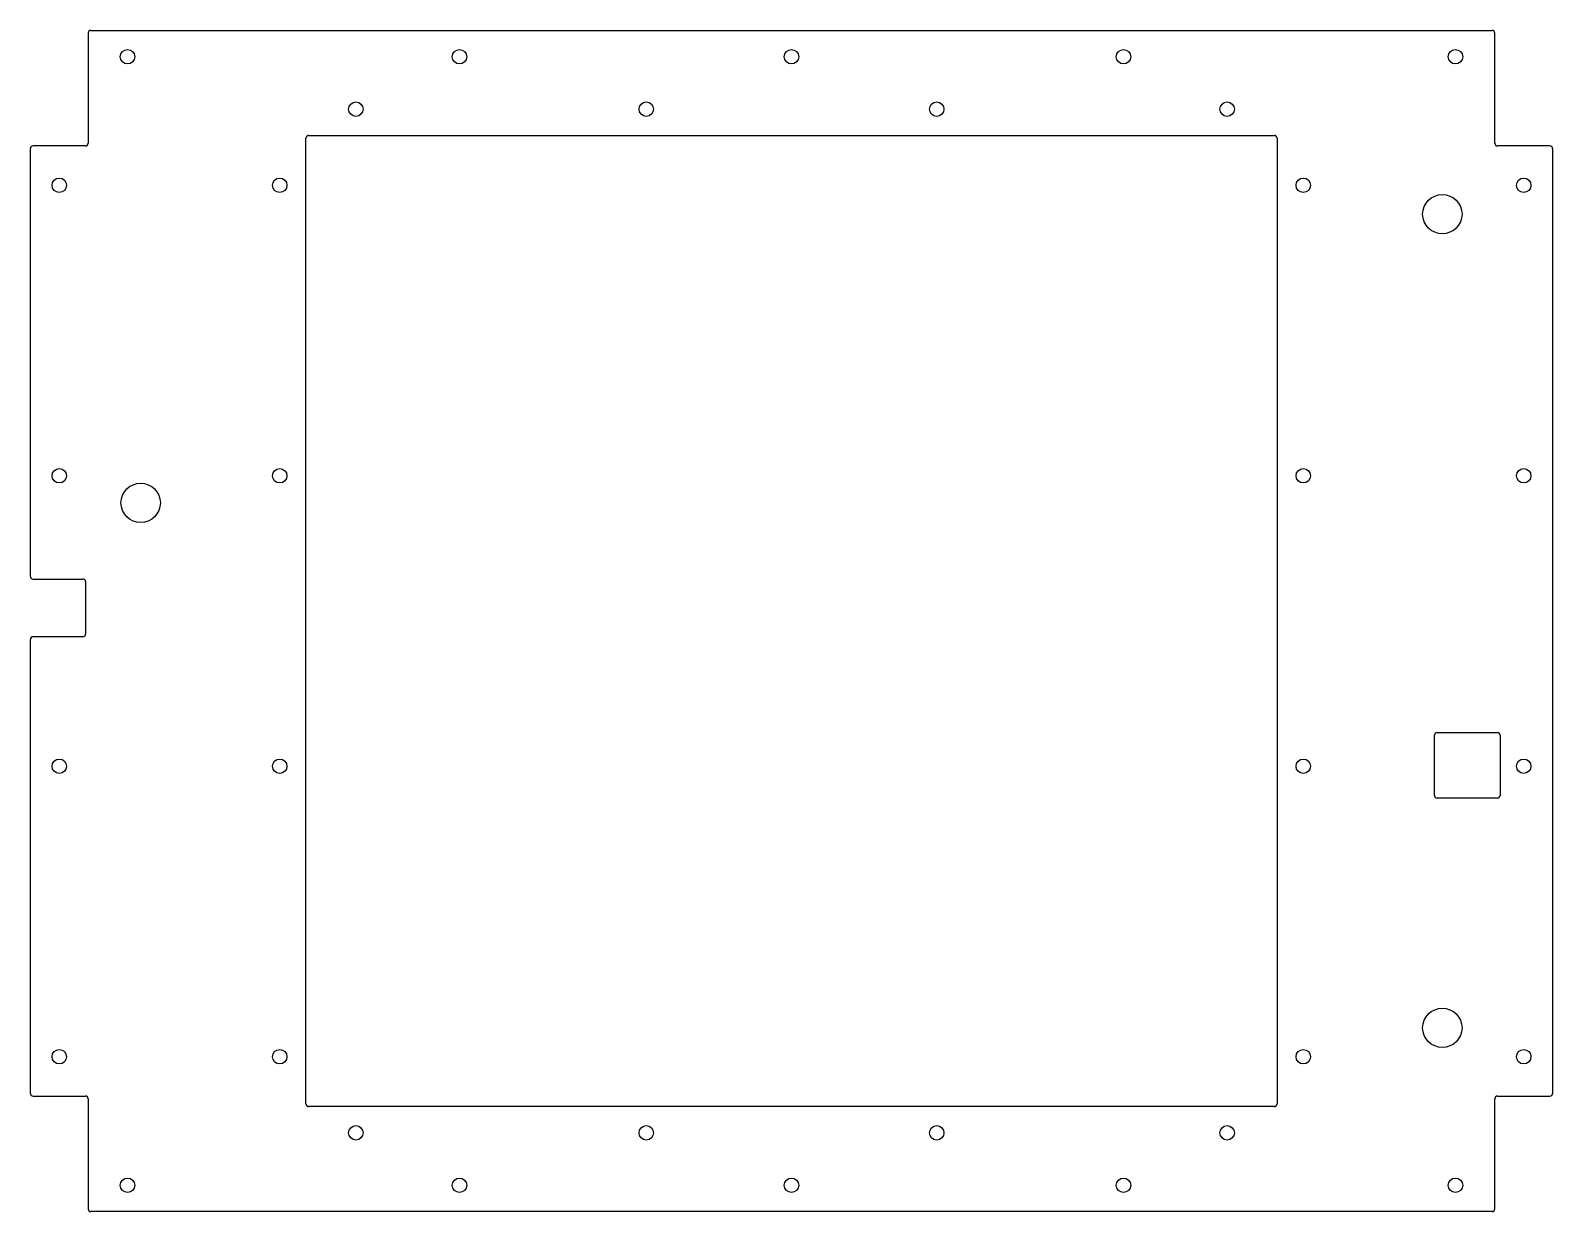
# Model space of a CAD drawing. Header units: millimetres. Extents: x -290 to 290, y -225 to 225.
import ezdxf

# ---------------------------------------------------------------- set-up
doc = ezdxf.new("R2010")
doc.units = ezdxf.units.MM

msp = doc.modelspace()

# ---------------------------------------------------------------- linework, layer by layer
at = {"color": 7, "linetype": 'Continuous', "lineweight": 25}
for p, q in [((-268, 224), (-268, 182)), ((-267, 225), (267, 225)), ((268, 182), (268, 224)), ((-290, 17), (-290, 180)), ((-269, 181), (-289, 181)), ((-185, -184), (-185, 184)), ((-184, 185), (184, 185)), ((185, 184), (185, -184)), ((289, 181), (269, 181)), ((290, 180), (290, -180)), ((-289, 16), (-270, 16)), ((-269, 15), (-269, -5)), ((-290, -180), (-290, -7)), ((-270, -6), (-289, -6)), ((245, -66.5), (245, -43.5)), ((246, -42.5), (269, -42.5)), ((270, -43.5), (270, -66.5)), ((269, -67.5), (246, -67.5)), ((-289, -181), (-269, -181)), ((-268, -182), (-268, -224)), ((184, -185), (-184, -185)), ((268, -224), (268, -182)), ((269, -181), (289, -181)), ((267, -225), (-267, -225))]:
    msp.add_line(p, q, dxfattribs=at)
for centre, radius in [((-253, 215), 2.75), ((-126.5, 215), 2.75), ((0, 215), 2.75), ((126.5, 215), 2.75), ((253, 215), 2.75), ((-166, 195), 2.75), ((-55.33, 195), 2.75), ((55.33, 195), 2.75), ((166, 195), 2.75), ((-279, 166), 2.75), ((-195, 166), 2.75), ((195, 166), 2.75), ((279, 166), 2.75), ((248, 155), 7.5), ((-279, 55.33), 2.75), ((-195, 55.33), 2.75), ((195, 55.33), 2.75), ((279, 55.33), 2.75), ((-248, 45), 7.5), ((-279, -55.33), 2.75), ((-195, -55.33), 2.75), ((195, -55.33), 2.75), ((279, -55.33), 2.75), ((248, -155), 7.5), ((-279, -166), 2.75), ((-195, -166), 2.75), ((195, -166), 2.75), ((279, -166), 2.75), ((-166, -195), 2.75), ((-55.33, -195), 2.75), ((55.33, -195), 2.75), ((166, -195), 2.75), ((-253, -215), 2.75), ((-126.5, -215), 2.75), ((0, -215), 2.75), ((126.5, -215), 2.75), ((253, -215), 2.75)]:
    msp.add_circle(centre, radius, dxfattribs=at)
for centre, start, end in [((-267, 224), 90, 180), ((267, 224), 360, 90), ((-289, 180), 90, 180), ((-269, 182), 270, 360), ((-184, 184), 90, 180), ((184, 184), 0, 90), ((269, 182), 180, 270), ((289, 180), 0, 90), ((-289, 17), 180, 270), ((-270, 15), 0, 90), ((-270, -5), 270, 360), ((-289, -7), 90, 180), ((246, -43.5), 90, 180), ((269, -43.5), 360, 90), ((246, -66.5), 180, 270), ((269, -66.5), 270, 0), ((-289, -180), 180, 270), ((-269, -182), 0, 90), ((-184, -184), 180, 270), ((184, -184), 270, 360), ((269, -182), 90, 180), ((289, -180), 270, 360), ((-267, -224), 180, 270), ((267, -224), 270, 0)]:
    msp.add_arc(centre, 1, start, end, dxfattribs=at)

doc.saveas('drawing.dxf')
